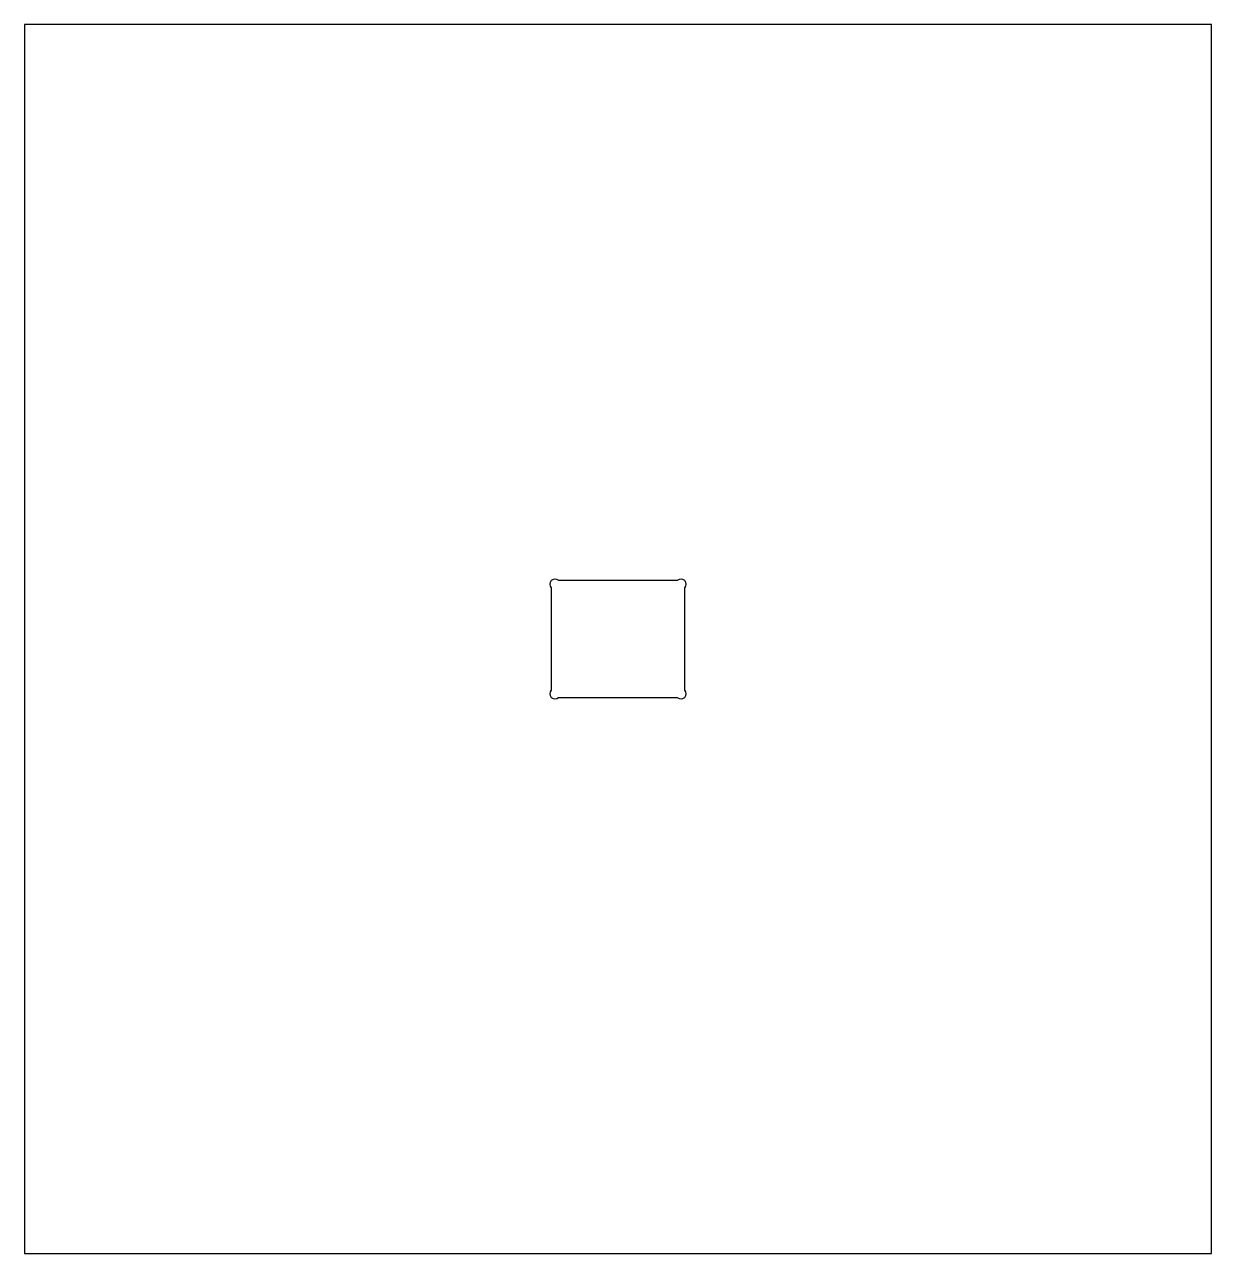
# Model space of a CAD drawing. Extents: x 0 to 7.12, y 0 to 7.37.
import ezdxf

# ---------------------------------------------------------------- set-up
doc = ezdxf.new("R2010")
doc.units = 0
doc.layers.get('0').update_dxf_attribs({"linetype": 'CONTINUOUS'})

msp = doc.modelspace()

# ---------------------------------------------------------------- linework, layer by layer
at = {"color": 7, "linetype": 'CONTINUOUS'}
for p, q in [((7.121, 7.371), (0.004, 7.371)), ((0.004, 7.371), (0.004, 0.004)), ((7.121, 0.004), (7.121, 7.371)), ((3.1625, 3.9933), (3.1625, 3.3817)), ((3.9183, 4.0375), (3.2067, 4.0375)), ((3.9625, 3.3817), (3.9625, 3.9933)), ((3.2067, 3.3375), (3.9183, 3.3375)), ((0.004, 0.004), (7.121, 0.004))]:
    msp.add_line(p, q, dxfattribs=at)
for centre, radius, start, end in [((3.1846, 4.0154), 0.0313, 45, 225), ((3.9404, 4.0154), 0.0313, 315, 135), ((3.1846, 3.3596), 0.0312, 135, 315), ((3.9404, 3.3596), 0.0313, 225, 45)]:
    msp.add_arc(centre, radius, start, end, dxfattribs=at)

doc.saveas('drawing.dxf')
